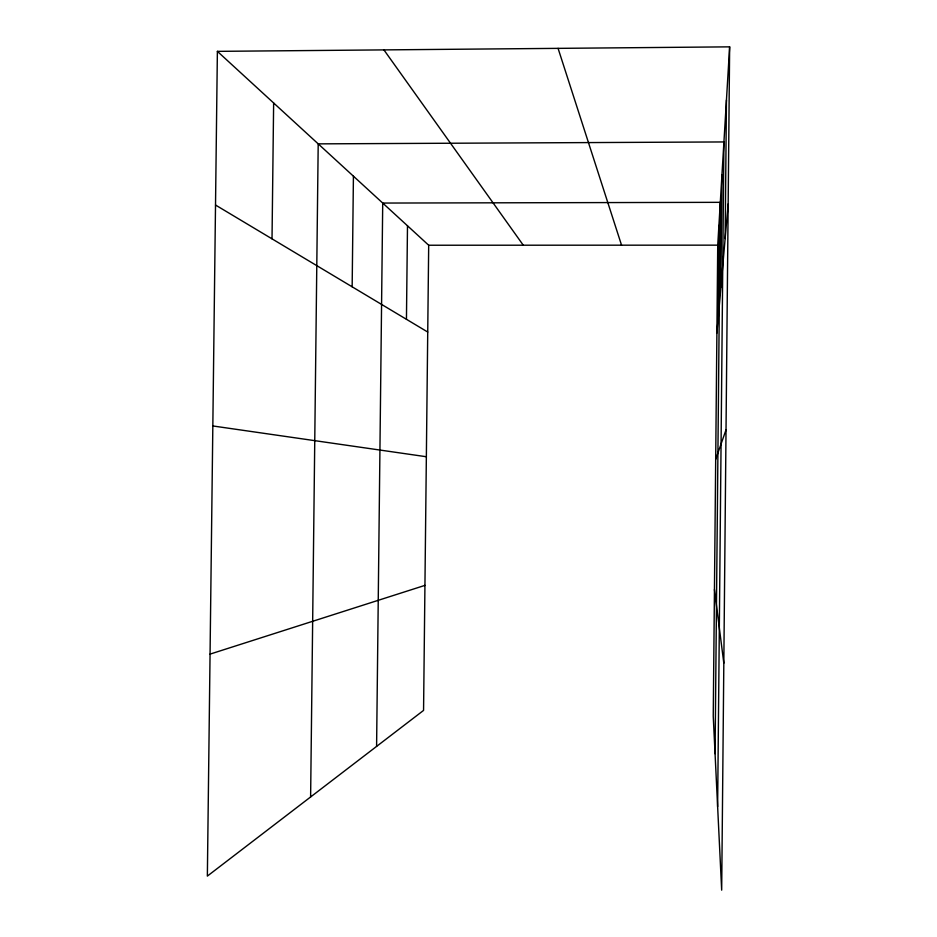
<?xml version="1.0" encoding="UTF-8"?>
<svg xmlns="http://www.w3.org/2000/svg" width="937" height="937" viewBox="0 0 937 937"><rect width="100%" height="100%" fill="white"/><g stroke="black" fill="none" stroke-linecap="round" stroke-linejoin="round"><path stroke-width="1.41" d="M729.642 46.85L717.73 245.154L713.244 716.173L721.677 890.15L729.642 46.85L217.384 51.359L207.358 876.095L423.559 710.41L428.689 245.236L217.384 51.359M718.011 320.208L718.913 225.419M715.06 753.676L720.295 202.333L382.718 203.06L376.592 746.402M720.881 287.366L721.947 174.95M717.625 806.628L723.926 141.944L318.205 143.865L310.615 796.965M725.144 238.584L726.456 100.025M406.447 319.306L407.49 225.782M272.023 238.853L273.639 102.976M352.16 286.804L353.425 176.168M716.887 333.045L728.166 203.961M715.692 459.306L726.023 429.86M210.052 654.12L424.941 585.379M428.689 245.236L717.73 245.154M212.828 425.96L426.358 456.741M215.51 205.027L427.74 332.049M383.924 49.895L523.279 245.213M558.077 48.361L621.547 245.178M714.451 589.572L723.821 663.162"/></g></svg>
